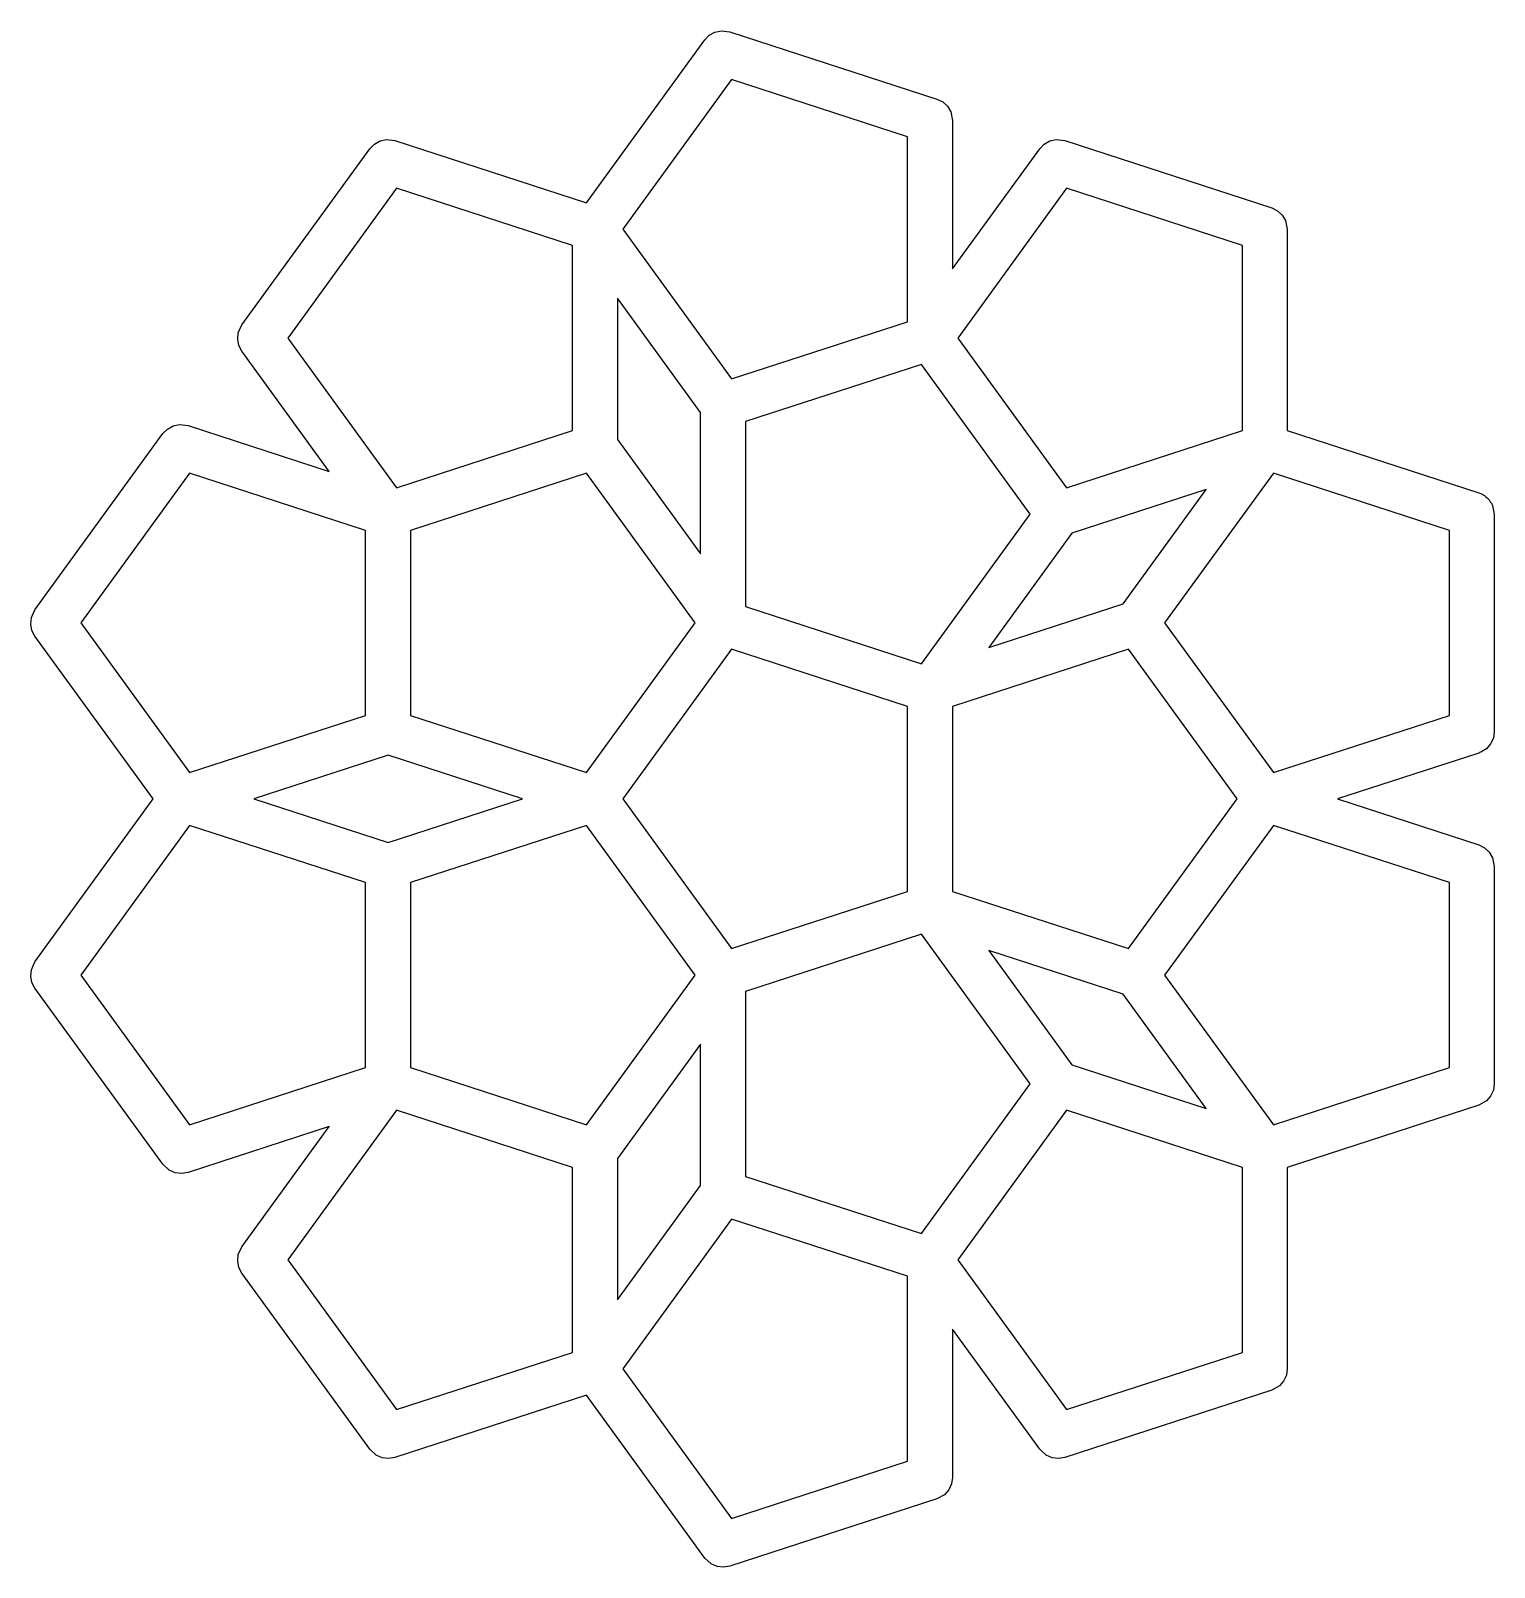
# Model space of a CAD drawing. Header units: millimetres. Extents: x 44 to 194, y 41 to 198.
import ezdxf

# ---------------------------------------------------------------- set-up
doc = ezdxf.new("R2010")
doc.units = ezdxf.units.MM
doc.layers.get('0').update_dxf_attribs({"linetype": 'CONTINUOUS'})

msp = doc.modelspace()

# ---------------------------------------------------------------- linework, layer by layer
at = {"color": 7}
for points in [[(115.729716, 197.494028), (136.889384, 190.618835), (137.481662, 190.32641), (137.966066, 189.877348), (138.302447, 189.308886), (138.47459, 188.436986), (138.47459, 173.248997), (147.401865, 185.536337), (147.863002, 186.009261), (148.439772, 186.331193), (149.084358, 186.475444), (149.966781, 186.36973), (171.126454, 179.494537), (171.718729, 179.202112), (172.203134, 178.75305), (172.539514, 178.184588), (172.71166, 177.312688), (172.71166, 156.73088), (192.286123, 150.370749), (192.465299, 150.282286), (192.653401, 150.214936), (192.759925, 150.136818), (192.878398, 150.078324), (193.024943, 149.942471), (193.186055, 149.824321), (193.265914, 149.719083), (193.362802, 149.629265), (193.464558, 149.457304), (193.585341, 149.298133), (193.605872, 149.218483), (193.699178, 149.060802), (193.871321, 148.188902), (193.871321, 125.940307), (193.77623, 125.286656), (193.498843, 124.687192), (193.062148, 124.191609), (192.502353, 123.840994), (192.366421, 123.803294), (192.286115, 123.758471), (177.841484, 119.065122), (192.286115, 114.371779), (192.87839, 114.079353), (193.362797, 113.630292), (193.699178, 113.061829), (193.871321, 112.189929), (193.871321, 89.941337), (193.77623, 89.287683), (193.498843, 88.68822), (193.062148, 88.192639), (192.286115, 87.759487), (172.711652, 81.399356), (172.711652, 60.817548), (172.616561, 60.163898), (172.339175, 59.564434), (171.90248, 59.068851), (171.126446, 58.635702), (149.966775, 51.760504), (149.315731, 51.648953), (148.659887, 51.727521), (148.053618, 51.989699), (147.401859, 52.593896), (138.474585, 64.881236), (138.474585, 49.693251), (138.379494, 49.0396), (138.102107, 48.440136), (137.66541, 47.944553), (136.889379, 47.511401), (115.72971, 40.636209), (115.078666, 40.524658), (114.422825, 40.603228), (113.816553, 40.865404), (113.164795, 41.469601), (101.067113, 58.120637), (81.492643, 51.760504), (80.841599, 51.648953), (80.185755, 51.727521), (79.579486, 51.989699), (78.927727, 52.593896), (65.850331, 70.593389), (65.543054, 71.178097), (65.415112, 71.826117), (65.477107, 72.483734), (65.850331, 73.2903), (74.777605, 85.577638), (60.332975, 80.884294), (59.68193, 80.772741), (59.026086, 80.851312), (58.419817, 81.11349), (57.768059, 81.717687), (44.690662, 99.717177), (44.383386, 100.301888), (44.255444, 100.949908), (44.317438, 101.607525), (44.690662, 102.414091), (56.788349, 119.065122), (44.690662, 135.716158), (44.383386, 136.300866), (44.255444, 136.948886), (44.317438, 137.606503), (44.690662, 138.413069), (57.768059, 156.412562), (58.229193, 156.885487), (58.805966, 157.207413), (59.450552, 157.351669), (60.332975, 157.245955), (74.777605, 152.552609), (65.850331, 164.839949), (65.543054, 165.424657), (65.415112, 166.072677), (65.477107, 166.730294), (65.850331, 167.53686), (78.927727, 185.536348), (79.388862, 186.009272), (79.965635, 186.331204), (80.610221, 186.475455), (81.492643, 186.36974), (101.067113, 180.00961), (113.164795, 196.660646), (113.625932, 197.13357), (114.202702, 197.455499), (114.847288, 197.599752)], [(104.779096, 177.312688), (115.89707, 162.010109), (133.886329, 167.855175), (133.886329, 186.7702), (115.89707, 192.615267)], [(70.542028, 166.188393), (81.660003, 150.885813), (99.649264, 156.73088), (99.649264, 175.645903), (81.660003, 181.490969)], [(139.016161, 166.188393), (150.134135, 150.885813), (168.123396, 156.73088), (168.123396, 175.645903), (150.134135, 181.490969)], [(104.237528, 155.8095), (112.72666, 144.125212), (112.72666, 158.567792), (104.237528, 170.252078)], [(117.314922, 157.646415), (117.314922, 138.73139), (135.304183, 132.88632), (146.422158, 148.188902), (135.304183, 163.491482)], [(49.382357, 137.064602), (60.500331, 121.762023), (78.489593, 127.607089), (78.489593, 146.522115), (60.500331, 152.367184)], [(83.077854, 146.522115), (83.077854, 127.607089), (101.067119, 121.762023), (112.185093, 137.064602), (101.067119, 152.367184)], [(160.175832, 137.064602), (171.293806, 121.762023), (189.283065, 127.607089), (189.283065, 146.522115), (171.293806, 152.367184)], [(150.675705, 146.237394), (142.186573, 134.553105), (155.922284, 139.01611), (164.411417, 150.700396)], [(104.779096, 119.065111), (115.89707, 103.762535), (133.886329, 109.607601), (133.886329, 128.522624), (115.89707, 134.367691)], [(138.47459, 128.522624), (138.47459, 109.607601), (156.463854, 103.762535), (167.581829, 119.065111), (156.463854, 134.367691)], [(67.048015, 119.065111), (80.783724, 114.602109), (94.519432, 119.065111), (80.783724, 123.528116)], [(49.382357, 101.065624), (60.500331, 85.763042), (78.489593, 91.608111), (78.489593, 110.523131), (60.500331, 116.3682)], [(83.077854, 110.523131), (83.077854, 91.608111), (101.067119, 85.763042), (112.185093, 101.065624), (101.067119, 116.3682)], [(160.175832, 101.065624), (171.293806, 85.763042), (189.283065, 91.608111), (189.283065, 110.523131), (171.293806, 116.3682)], [(117.314922, 99.398839), (117.314922, 80.483811), (135.304183, 74.638744), (146.422158, 89.941323), (135.304183, 105.243905)], [(150.675705, 91.892832), (164.411417, 87.429829), (155.922284, 99.114118), (142.186573, 103.57712)], [(104.237528, 82.320725), (104.237528, 67.878142), (112.726661, 79.562431), (112.726661, 94.005014)], [(70.542028, 71.941833), (81.660003, 56.639254), (99.649264, 62.48432), (99.649264, 81.399346), (81.660003, 87.244412)], [(139.016161, 71.941833), (150.134135, 56.639254), (168.123396, 62.48432), (168.123396, 81.399346), (150.134135, 87.244412)], [(104.779096, 60.817538), (115.89707, 45.514959), (133.886329, 51.360025), (133.886329, 70.275048), (115.89707, 76.120114)]]:
    msp.add_lwpolyline(points, close=True, dxfattribs=at)

doc.saveas('drawing.dxf')
